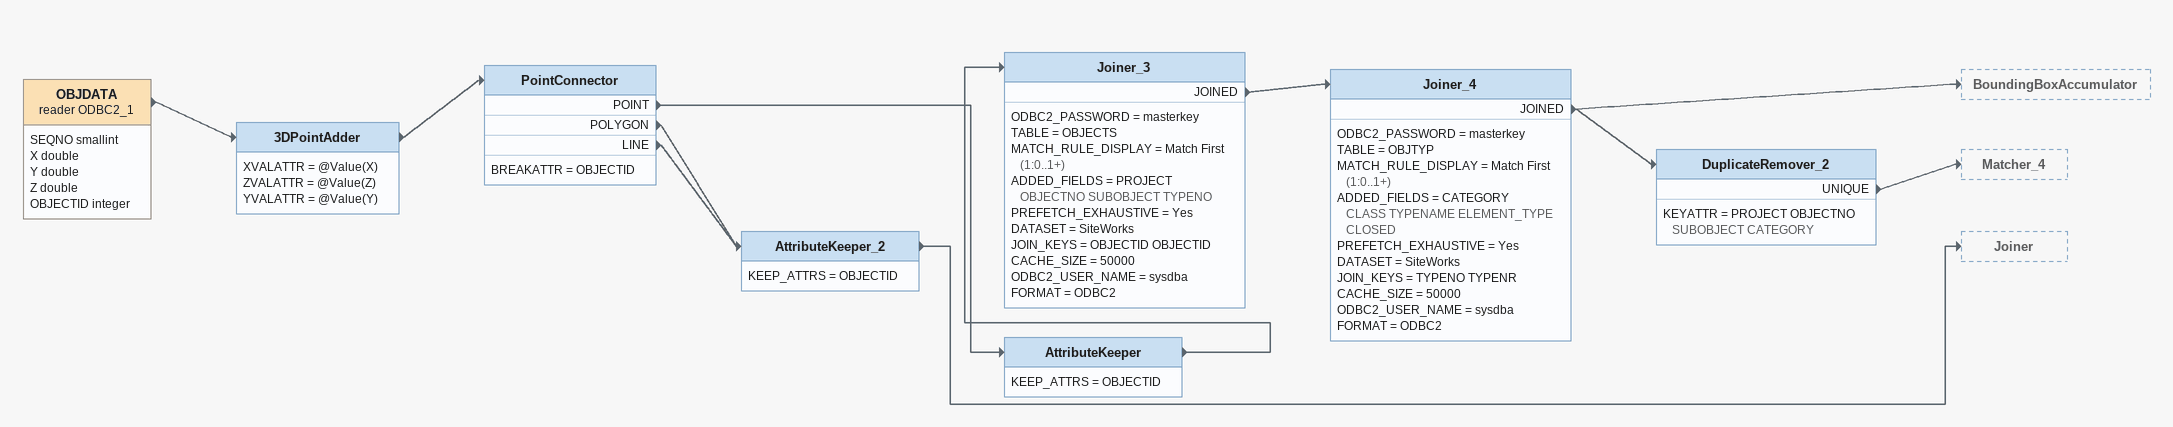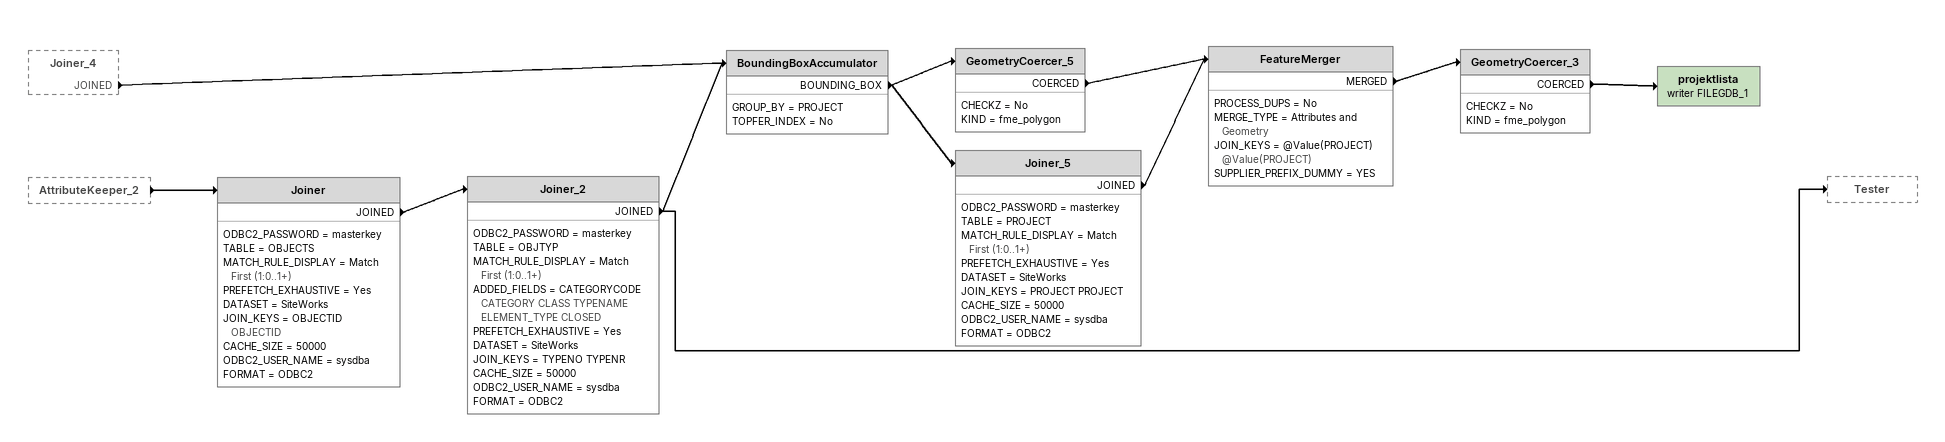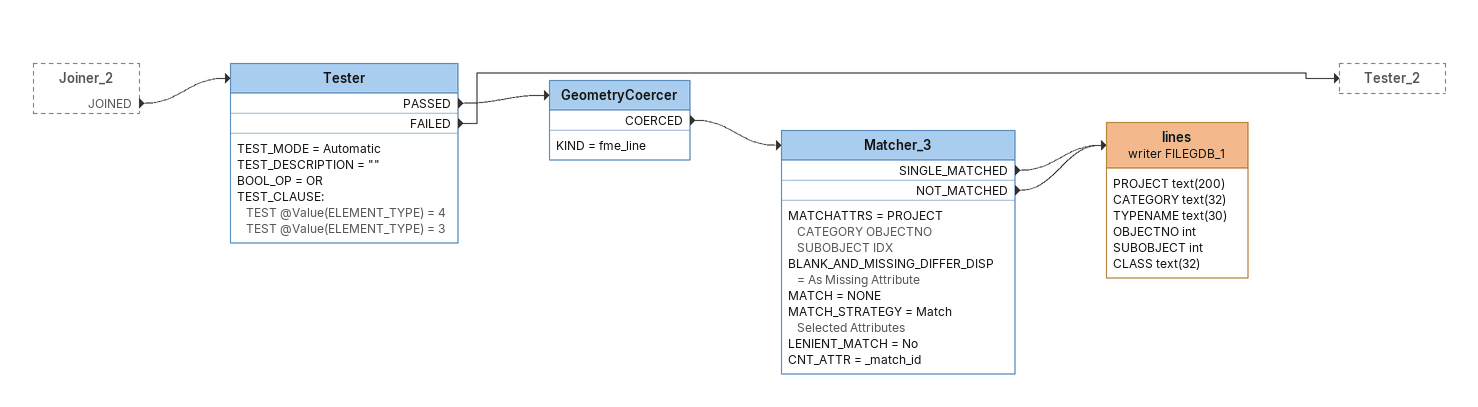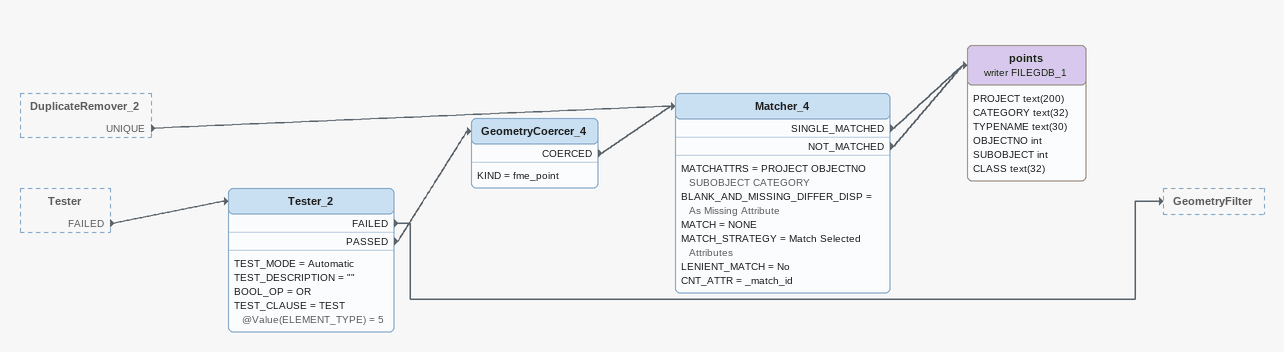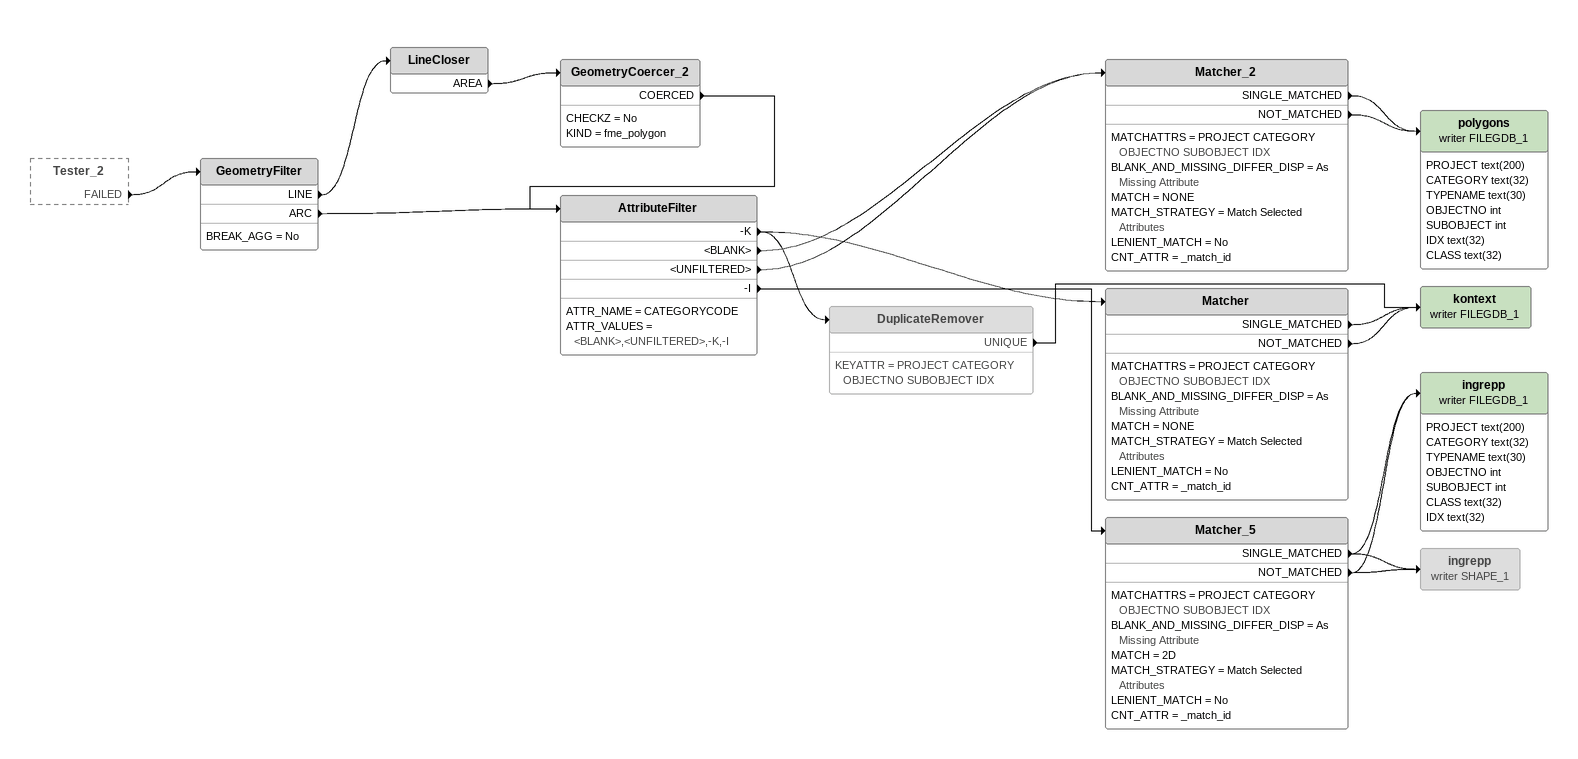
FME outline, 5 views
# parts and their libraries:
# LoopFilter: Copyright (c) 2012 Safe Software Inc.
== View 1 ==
OBJDATA (reader ODBC2_1)
    attributes: SEQNO smallint, X double, Y double, Z double, OBJECTID integer
    -> 3DPointAdder
3DPointAdder
    XVALATTR = @Value(X)
    ZVALATTR = @Value(Z)
    YVALATTR = @Value(Y)
    -> PointConnector
PointConnector
    BREAKATTR = OBJECTID
    POINT -> AttributeKeeper
    POLYGON -> AttributeKeeper_2
    LINE -> AttributeKeeper_2
AttributeKeeper
    KEEP_ATTRS = OBJECTID
    -> Joiner_3
Joiner_3
    ODBC2_PASSWORD = masterkey
    TABLE = OBJECTS
    MATCH_RULE_DISPLAY = Match First (1:0..1+)
    ADDED_FIELDS = PROJECT OBJECTNO SUBOBJECT TYPENO
    PREFETCH_EXHAUSTIVE = Yes
    DATASET = SiteWorks
    JOIN_KEYS = OBJECTID OBJECTID
    CACHE_SIZE = 50000
    ODBC2_USER_NAME = sysdba
    FORMAT = ODBC2
    JOINED -> Joiner_4
Joiner_4
    ODBC2_PASSWORD = masterkey
    TABLE = OBJTYP
    MATCH_RULE_DISPLAY = Match First (1:0..1+)
    ADDED_FIELDS = CATEGORY CLASS TYPENAME ELEMENT_TYPE CLOSED
    PREFETCH_EXHAUSTIVE = Yes
    DATASET = SiteWorks
    JOIN_KEYS = TYPENO TYPENR
    CACHE_SIZE = 50000
    ODBC2_USER_NAME = sysdba
    FORMAT = ODBC2
    JOINED -> BoundingBoxAccumulator
    JOINED -> DuplicateRemover_2
DuplicateRemover_2
    KEYATTR = PROJECT OBJECTNO SUBOBJECT CATEGORY
    UNIQUE -> Matcher_4
AttributeKeeper_2
    KEEP_ATTRS = OBJECTID
    -> Joiner

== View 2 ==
Joiner_4 [outside]
    JOINED -> BoundingBoxAccumulator
AttributeKeeper_2 [outside]
    -> Joiner
Joiner
    ODBC2_PASSWORD = masterkey
    TABLE = OBJECTS
    MATCH_RULE_DISPLAY = Match First (1:0..1+)
    PREFETCH_EXHAUSTIVE = Yes
    DATASET = SiteWorks
    JOIN_KEYS = OBJECTID OBJECTID
    CACHE_SIZE = 50000
    ODBC2_USER_NAME = sysdba
    FORMAT = ODBC2
    JOINED -> Joiner_2
Joiner_2
    ODBC2_PASSWORD = masterkey
    TABLE = OBJTYP
    MATCH_RULE_DISPLAY = Match First (1:0..1+)
    ADDED_FIELDS = CATEGORYCODE CATEGORY CLASS TYPENAME ELEMENT_TYPE CLOSED
    PREFETCH_EXHAUSTIVE = Yes
    DATASET = SiteWorks
    JOIN_KEYS = TYPENO TYPENR
    CACHE_SIZE = 50000
    ODBC2_USER_NAME = sysdba
    FORMAT = ODBC2
    JOINED -> Tester
    JOINED -> BoundingBoxAccumulator
BoundingBoxAccumulator
    GROUP_BY = PROJECT
    TOPFER_INDEX = No
    BOUNDING_BOX -> Joiner_5
    BOUNDING_BOX -> GeometryCoercer_5
GeometryCoercer_5
    CHECKZ = No
    KIND = fme_polygon
    COERCED -> FeatureMerger
Joiner_5
    ODBC2_PASSWORD = masterkey
    TABLE = PROJECT
    MATCH_RULE_DISPLAY = Match First (1:0..1+)
    PREFETCH_EXHAUSTIVE = Yes
    DATASET = SiteWorks
    JOIN_KEYS = PROJECT PROJECT
    CACHE_SIZE = 50000
    ODBC2_USER_NAME = sysdba
    FORMAT = ODBC2
    JOINED -> FeatureMerger
FeatureMerger
    PROCESS_DUPS = No
    MERGE_TYPE = Attributes and Geometry
    JOIN_KEYS = @Value(PROJECT) @Value(PROJECT)
    SUPPLIER_PREFIX_DUMMY = YES
    MERGED -> GeometryCoercer_3
GeometryCoercer_3
    CHECKZ = No
    KIND = fme_polygon
    COERCED -> projektlista (writer FILEGDB_1)
projektlista (writer FILEGDB_1)

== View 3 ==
Joiner_2 [outside]
    JOINED -> Tester
Tester
    TEST_MODE = Automatic
    TEST_DESCRIPTION = ""
    BOOL_OP = OR
    TEST_CLAUSE:
      TEST @Value(ELEMENT_TYPE) = 4
      TEST @Value(ELEMENT_TYPE) = 3
    PASSED -> GeometryCoercer
    FAILED -> Tester_2
GeometryCoercer
    KIND = fme_line
    COERCED -> Matcher_3
Matcher_3
    MATCHATTRS = PROJECT CATEGORY OBJECTNO SUBOBJECT IDX
    BLANK_AND_MISSING_DIFFER_DISP = As Missing Attribute
    MATCH = NONE
    MATCH_STRATEGY = Match Selected Attributes
    LENIENT_MATCH = No
    CNT_ATTR = _match_id
    SINGLE_MATCHED -> lines (writer FILEGDB_1)
    NOT_MATCHED -> lines (writer FILEGDB_1)
lines (writer FILEGDB_1)
    attributes: PROJECT text(200), CATEGORY text(32), TYPENAME text(30), OBJECTNO int, SUBOBJECT int, CLASS text(32)

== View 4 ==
DuplicateRemover_2 [outside]
    UNIQUE -> Matcher_4
Tester [outside]
    FAILED -> Tester_2
Tester_2
    TEST_MODE = Automatic
    TEST_DESCRIPTION = ""
    BOOL_OP = OR
    TEST_CLAUSE = TEST @Value(ELEMENT_TYPE) = 5
    FAILED -> GeometryFilter
    PASSED -> GeometryCoercer_4
GeometryCoercer_4
    KIND = fme_point
    COERCED -> Matcher_4
Matcher_4
    MATCHATTRS = PROJECT OBJECTNO SUBOBJECT CATEGORY
    BLANK_AND_MISSING_DIFFER_DISP = As Missing Attribute
    MATCH = NONE
    MATCH_STRATEGY = Match Selected Attributes
    LENIENT_MATCH = No
    CNT_ATTR = _match_id
    SINGLE_MATCHED -> points (writer FILEGDB_1)
    NOT_MATCHED -> points (writer FILEGDB_1)
points (writer FILEGDB_1)
    attributes: PROJECT text(200), CATEGORY text(32), TYPENAME text(30), OBJECTNO int, SUBOBJECT int, CLASS text(32)

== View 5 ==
Tester_2 [outside]
    FAILED -> GeometryFilter
GeometryFilter
    BREAK_AGG = No
    LINE -> LineCloser
    ARC -> AttributeFilter
LineCloser
    AREA -> GeometryCoercer_2
GeometryCoercer_2
    CHECKZ = No
    KIND = fme_polygon
    COERCED -> AttributeFilter
AttributeFilter
    ATTR_NAME = CATEGORYCODE
    ATTR_VALUES = <BLANK>,<UNFILTERED>,-K,-I
    -K -> DuplicateRemover
    -K -> Matcher
    <BLANK> -> Matcher_2
    <UNFILTERED> -> Matcher_2
    -I -> Matcher_5
Matcher_2
    MATCHATTRS = PROJECT CATEGORY OBJECTNO SUBOBJECT IDX
    BLANK_AND_MISSING_DIFFER_DISP = As Missing Attribute
    MATCH = NONE
    MATCH_STRATEGY = Match Selected Attributes
    LENIENT_MATCH = No
    CNT_ATTR = _match_id
    SINGLE_MATCHED -> polygons (writer FILEGDB_1)
    NOT_MATCHED -> polygons (writer FILEGDB_1)
polygons (writer FILEGDB_1)
    attributes: PROJECT text(200), CATEGORY text(32), TYPENAME text(30), OBJECTNO int, SUBOBJECT int, IDX text(32), CLASS text(32)
Matcher
    MATCHATTRS = PROJECT CATEGORY OBJECTNO SUBOBJECT IDX
    BLANK_AND_MISSING_DIFFER_DISP = As Missing Attribute
    MATCH = NONE
    MATCH_STRATEGY = Match Selected Attributes
    LENIENT_MATCH = No
    CNT_ATTR = _match_id
    SINGLE_MATCHED -> kontext (writer FILEGDB_1)
    NOT_MATCHED -> kontext (writer FILEGDB_1)
DuplicateRemover [off]
    KEYATTR = PROJECT CATEGORY OBJECTNO SUBOBJECT IDX
    UNIQUE -> kontext (writer FILEGDB_1)
kontext (writer FILEGDB_1)
Matcher_5
    MATCHATTRS = PROJECT CATEGORY OBJECTNO SUBOBJECT IDX
    BLANK_AND_MISSING_DIFFER_DISP = As Missing Attribute
    MATCH = 2D
    MATCH_STRATEGY = Match Selected Attributes
    LENIENT_MATCH = No
    CNT_ATTR = _match_id
    SINGLE_MATCHED -> ingrepp (writer FILEGDB_1)
    NOT_MATCHED -> ingrepp (writer FILEGDB_1)
    NOT_MATCHED -> ingrepp (writer SHAPE_1)
    SINGLE_MATCHED -> ingrepp (writer SHAPE_1)
ingrepp (writer FILEGDB_1)
    attributes: PROJECT text(200), CATEGORY text(32), TYPENAME text(30), OBJECTNO int, SUBOBJECT int, CLASS text(32), IDX text(32)
ingrepp (writer SHAPE_1) [off]
